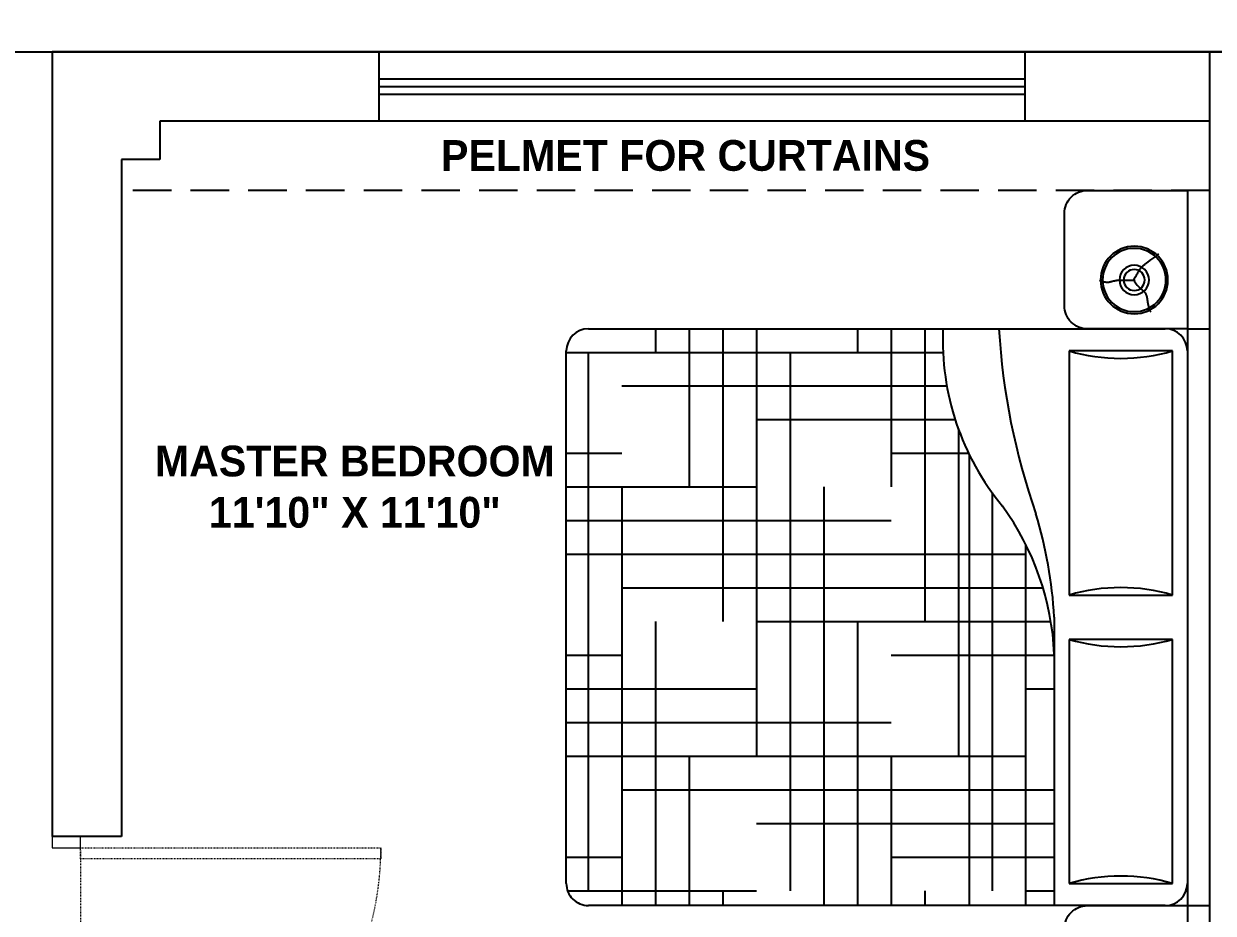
# Model space of a CAD drawing. Header units: inches. Extents: x 9636 to 21597, y -10243 to 557.
# Drawn here: x 10789.7 to 10944.4, y -2592.3 to -2476.7 of the extents above; entities that cross this region are included whole.
import ezdxf

# ---------------------------------------------------------------- set-up
doc = ezdxf.new("R2010")
doc.units = ezdxf.units.IN
doc.header["$MEASUREMENT"] = 0
for name, pattern in [('AUDIT_D_060311083008-3', [0]), ('DASHED', [0.75, 0.5, -0.25]), ('DASHED2', [0.375, 0.25, -0.125]), ('HIDDEN', [0.375, 0.25, -0.125])]:
    doc.linetypes.add(name, pattern=pattern)
for name, color, linetype in [('A-DOOR', 251, 'AUDIT_D_060311083008-3'), ('A-Door-Frame', 1, 'Continuous'), ('A-Door-Swing', 8, 'HIDDEN'), ('IEL-HATCH-002', 7, 'Continuous'), ('TEFRİŞ', 11, 'Continuous')]:
    doc.layers.add(name, color=color, linetype=linetype)
doc.styles.add('HEMI', font='stylu.ttf')
pattern_1 = [(90, (16.9, 0), (-744, 744), [744, -744]), (90, (140.9, 0), (-744, 744), [744, -744]), (90, (264.9, 0), (-744, 744), [744, -744]), (90, (388.9, 0), (-744, 744), [744, -744]), (90, (512.9, 0), (-744, 744), [744, -744]), (90, (636.9, 0), (-744, 744), [744, -744]), (90, (760.9, 0), (-744, 744), [744, -744]), (0, (16.9, 744), (744, -744), [744, -744]), (0, (16.9, 868), (744, -744), [744, -744]), (0, (16.9, 992), (744, -744), [744, -744]), (0, (16.9, 1116), (744, -744), [744, -744]), (0, (16.9, 1240), (744, -744), [744, -744]), (0, (16.9, 1364), (744, -744), [744, -744]), (0, (16.9, 1488), (744, -744), [744, -744])]

# ---------------------------------------------------------------- blocks, each defined once
blk = doc.blocks.new('*U11')
at = {"layer": 'A-Door-Frame', "lineweight": 5}
for p, q in [((0, -100), (0, 0)), ((1145.5, -100), (1145.5, 0))]:
    blk.add_line(p, q, dxfattribs=at)
for points in [[(0, -100), (40, -100), (40, 0), (0, 0)], [(1145.5, -100), (1105.5, -100), (1105.5, 0), (1145.5, 0)]]:
    blk.add_lwpolyline(points, dxfattribs=at)
at = {"layer": 'A-Door-Swing', "linetype": 'DASHED2', "lineweight": 5}
blk.add_line((49.5, 0), (1115, 0), dxfattribs=at)
blk.add_lwpolyline([(40, 0), (40, 1065.5), (80, 1065.5), (80, 0)], close=True, dxfattribs=at)
blk.add_arc((40, 0), 1065.5, 360, 90, dxfattribs=at)
blk = doc.blocks.new('db')
at = {"layer": 'IEL-HATCH-002', "transparency": 33554687}
h = blk.add_hatch(dxfattribs=at)
h.set_pattern_fill('AR-PARQ1', color=253, scale=62)
h.set_pattern_definition(pattern_1)
h.paths.add_polyline_path([(3316.83, 804.31), (3284.13, 804.31, 0.147224), (3264.9, 797.58, -0.185244), (3241.83, 789.83), (3241.83, 743.73, 0.414214), (3244.71, 740.84), (3313.94, 740.84, 0.414214), (3316.83, 743.73)])
h = blk.add_hatch(dxfattribs=at)
h.set_pattern_fill('AR-PARQ1', color=253, scale=62)
h.set_pattern_definition(pattern_1)
h.paths.add_polyline_path([(3316.83, 804.31), (3284.13, 804.31, 0.147224), (3264.9, 797.58, -0.185244), (3241.83, 789.83), (3241.83, 743.73, 0.414214), (3244.71, 740.84), (3313.94, 740.84, 0.414214), (3316.83, 743.73)])
h = blk.add_hatch(dxfattribs=at)
h.set_pattern_fill('HOUND', color=33, scale=70)
h.set_pattern_definition([(0, (16.908, 0), (17.5, 4.375), [70, -35]), (90, (16.908, 0), (-4.375, -17.5), [70, -35])])
h.paths.add_polyline_path([(3316.83, 804.31), (3284.13, 804.31, 0.147224), (3264.9, 797.58, -0.185244), (3241.83, 789.83), (3241.83, 743.73, 0.414214), (3244.71, 740.84), (3313.94, 740.84, 0.414214), (3316.83, 743.73)])
at = {"color": 0, "linetype": 'ByBlock'}
for p, q in [((3241.83, 824.5), (3316.83, 824.5)), ((3241.83, 821.61), (3241.83, 824.5)), ((3316.83, 821.61), (3316.83, 824.5)), ((3241.83, 821.61), (3316.83, 821.61)), ((3241.83, 743.73), (3241.83, 818.73)), ((3244.71, 819.69), (3244.71, 806.23)), ((3276.44, 819.69), (3244.71, 819.69)), ((3276.44, 806.23), (3276.44, 819.69)), ((3313.94, 819.69), (3282.21, 819.69)), ((3282.21, 819.69), (3282.21, 806.23)), ((3313.94, 806.23), (3313.94, 819.69)), ((3316.83, 818.73), (3316.83, 743.73)), ((3244.71, 806.23), (3276.44, 806.23)), ((3282.21, 806.23), (3313.94, 806.23)), ((3279.33, 804.31), (3316.83, 804.31)), ((3313.94, 740.84), (3244.71, 740.84))]:
    blk.add_line(p, q, dxfattribs=at)
for centre, radius, start, end in [((3244.71, 818.73), 2.88, 90, 180), ((3313.94, 818.73), 2.88, 0, 90), ((3221.63, 812.96), 24.04, 343.7398, 16.2602), ((3299.52, 812.96), 24.04, 163.7398, 196.2602), ((3259.13, 812.96), 24.04, 343.7398, 16.2602), ((3337.02, 812.96), 24.04, 163.7398, 196.2602), ((3285.7, 768.99), 35.35, 92.5398, 126.0403), ((3282.65, 746.81), 57.59, 93.3065, 106.9429), ((3236.62, 885.64), 88.69, 273.3665, 289.2534), ((3243.27, 823.78), 33.98, 267.5673, 309.5461), ((3244.71, 743.73), 2.88, 180, 270), ((3313.94, 743.73), 2.88, 270, 0)]:
    blk.add_arc(centre, radius, start, end, dxfattribs=at)

msp = doc.modelspace()

# ---------------------------------------------------------------- linework, layer by layer
for p, q in [((10943.93, -2480.34), (10793.43, -2480.34)), ((10793.43, -2480.34), (10793.43, -2582.34)), ((11022.43, -2480.34), (10943.93, -2480.34)), ((10943.93, -2480.34), (10943.93, -2708.34)), ((10943.93, -2489.34), (10807.43, -2489.34)), ((10807.43, -2489.34), (10807.43, -2494.34)), ((10807.43, -2494.34), (10802.43, -2494.34)), ((10802.43, -2494.34), (10802.43, -2582.34)), ((10802.43, -2582.34), (10793.43, -2582.34))]:
    msp.add_line(p, q)
at = {"color": 143, "true_color": 0x7aafdf}
for p, q in [((10835.93, -2489.34), (10835.93, -2480.34)), ((10919.93, -2489.34), (10919.93, -2480.34)), ((10835.93, -2483.84), (10919.93, -2483.84)), ((10835.93, -2484.84), (10919.93, -2484.84)), ((10835.93, -2485.84), (10919.93, -2485.84))]:
    msp.add_line(p, q, dxfattribs=at)
at = {"linetype": 'DASHED', "ltscale": 10}
msp.add_line((10943.93, -2498.34), (10802.43, -2498.34), dxfattribs=at)
at = {"color": 18, "true_color": 0x000000}
msp.add_lwpolyline([(10661.43, -2480.34), (11254.43, -2480.34), (11254.43, -2342.34), (10661.43, -2342.34)], close=True, dxfattribs=at)
for points in [[(10941.05, -2516.34), (10928.05, -2516.34, -0.414214), (10925.05, -2513.34), (10925.05, -2501.34, -0.414214), (10928.05, -2498.34), (10941.05, -2498.34)], [(10941.05, -2609.34), (10928.05, -2609.34, -0.414214), (10925.05, -2606.34), (10925.05, -2594.34, -0.414214), (10928.05, -2591.34), (10941.05, -2591.34)]]:
    msp.add_lwpolyline(points, format="xyb", close=True)
at = {"layer": 'TEFRİŞ', "color": 252, "linetype": 'Continuous', "true_color": 0x939598}
for p, q in [((10936.53, -2507.21), (10936.67, -2507.11)), ((10936.53, -2507.21), (10936.67, -2507.11)), ((10936.67, -2507.11), (10936.81, -2507)), ((10936.67, -2507.11), (10936.81, -2507)), ((10936.81, -2507), (10936.97, -2506.88)), ((10936.81, -2507), (10936.97, -2506.88)), ((10936.97, -2506.88), (10937.14, -2506.74)), ((10936.97, -2506.88), (10937.14, -2506.74)), ((10937.14, -2506.74), (10937.32, -2506.59)), ((10937.14, -2506.74), (10937.32, -2506.59)), ((10934.8, -2508.75), (10934.84, -2508.68)), ((10934.8, -2508.75), (10934.84, -2508.68)), ((10934.84, -2508.68), (10934.89, -2508.6)), ((10934.84, -2508.68), (10934.89, -2508.6)), ((10934.89, -2508.6), (10934.94, -2508.53)), ((10934.89, -2508.6), (10934.94, -2508.53)), ((10934.94, -2508.53), (10934.99, -2508.46)), ((10934.94, -2508.53), (10934.99, -2508.46)), ((10934.99, -2508.46), (10935.04, -2508.4)), ((10934.99, -2508.46), (10935.04, -2508.4)), ((10935.04, -2508.4), (10935.1, -2508.33)), ((10935.04, -2508.4), (10935.1, -2508.33)), ((10935.1, -2508.33), (10935.16, -2508.27)), ((10935.1, -2508.33), (10935.16, -2508.27)), ((10935.16, -2508.27), (10935.22, -2508.2)), ((10935.16, -2508.27), (10935.22, -2508.2)), ((10935.22, -2508.2), (10935.28, -2508.14)), ((10935.22, -2508.2), (10935.28, -2508.14)), ((10935.28, -2508.14), (10935.35, -2508.08)), ((10935.28, -2508.14), (10935.35, -2508.08)), ((10935.35, -2508.08), (10935.42, -2508.02)), ((10935.35, -2508.08), (10935.42, -2508.02)), ((10935.42, -2508.02), (10935.49, -2507.96)), ((10935.42, -2508.02), (10935.49, -2507.96)), ((10935.49, -2507.96), (10935.56, -2507.9)), ((10935.49, -2507.96), (10935.56, -2507.9)), ((10935.56, -2507.9), (10935.64, -2507.84)), ((10935.56, -2507.9), (10935.64, -2507.84)), ((10935.64, -2507.84), (10935.72, -2507.78)), ((10935.64, -2507.84), (10935.72, -2507.78)), ((10935.72, -2507.78), (10935.8, -2507.72)), ((10935.72, -2507.78), (10935.8, -2507.72)), ((10935.8, -2507.72), (10935.89, -2507.65)), ((10935.8, -2507.72), (10935.89, -2507.65)), ((10935.89, -2507.65), (10935.98, -2507.59)), ((10935.89, -2507.65), (10935.98, -2507.59)), ((10935.98, -2507.59), (10936.08, -2507.52)), ((10935.98, -2507.59), (10936.08, -2507.52)), ((10936.08, -2507.52), (10936.18, -2507.45)), ((10936.08, -2507.52), (10936.18, -2507.45)), ((10936.18, -2507.45), (10936.29, -2507.38)), ((10936.18, -2507.45), (10936.29, -2507.38)), ((10936.29, -2507.38), (10936.41, -2507.3)), ((10936.29, -2507.38), (10936.41, -2507.3)), ((10936.41, -2507.3), (10936.53, -2507.21)), ((10936.41, -2507.3), (10936.53, -2507.21)), ((10929.74, -2510.09), (10929.61, -2510.05)), ((10929.74, -2510.09), (10929.61, -2510.05)), ((10929.87, -2510.14), (10929.74, -2510.09)), ((10929.87, -2510.14), (10929.74, -2510.09)), ((10930, -2510.18), (10929.87, -2510.14)), ((10930, -2510.18), (10929.87, -2510.14)), ((10930.12, -2510.22), (10930, -2510.18)), ((10930.12, -2510.22), (10930, -2510.18)), ((10930.24, -2510.26), (10930.12, -2510.22)), ((10930.24, -2510.26), (10930.12, -2510.22)), ((10931.17, -2510.22), (10931.09, -2510.25)), ((10931.17, -2510.22), (10931.09, -2510.25)), ((10931.25, -2510.2), (10931.17, -2510.22)), ((10931.25, -2510.2), (10931.17, -2510.22)), ((10931.33, -2510.18), (10931.25, -2510.2)), ((10931.33, -2510.18), (10931.25, -2510.2)), ((10931.41, -2510.16), (10931.33, -2510.18)), ((10931.41, -2510.16), (10931.33, -2510.18)), ((10931.49, -2510.14), (10931.41, -2510.16)), ((10931.49, -2510.14), (10931.41, -2510.16)), ((10931.57, -2510.13), (10931.49, -2510.14)), ((10931.57, -2510.13), (10931.49, -2510.14)), ((10931.64, -2510.11), (10931.57, -2510.13)), ((10931.64, -2510.11), (10931.57, -2510.13)), ((10931.72, -2510.1), (10931.64, -2510.11)), ((10931.72, -2510.1), (10931.64, -2510.11)), ((10931.8, -2510.08), (10931.72, -2510.1)), ((10931.8, -2510.08), (10931.72, -2510.1)), ((10931.88, -2510.07), (10931.8, -2510.08)), ((10931.88, -2510.07), (10931.8, -2510.08)), ((10931.95, -2510.06), (10931.88, -2510.07)), ((10931.95, -2510.06), (10931.88, -2510.07)), ((10932.03, -2510.05), (10931.95, -2510.06)), ((10932.03, -2510.05), (10931.95, -2510.06)), ((10932.1, -2510.05), (10932.03, -2510.05)), ((10932.1, -2510.05), (10932.03, -2510.05)), ((10932.18, -2510.04), (10932.1, -2510.05)), ((10932.18, -2510.04), (10932.1, -2510.05)), ((10932.26, -2510.04), (10932.18, -2510.04)), ((10932.26, -2510.04), (10932.18, -2510.04)), ((10932.33, -2510.04), (10932.26, -2510.04)), ((10932.33, -2510.04), (10932.26, -2510.04)), ((10932.41, -2510.04), (10932.33, -2510.04)), ((10932.41, -2510.04), (10932.33, -2510.04)), ((10932.49, -2510.04), (10932.41, -2510.04)), ((10932.49, -2510.04), (10932.41, -2510.04)), ((10932.58, -2510.04), (10932.49, -2510.04)), ((10932.58, -2510.04), (10932.49, -2510.04)), ((10932.66, -2510.04), (10932.58, -2510.04)), ((10932.66, -2510.04), (10932.58, -2510.04)), ((10932.75, -2510.04), (10932.66, -2510.04)), ((10932.75, -2510.04), (10932.66, -2510.04)), ((10932.84, -2510.05), (10932.75, -2510.04)), ((10932.84, -2510.05), (10932.75, -2510.04)), ((10932.93, -2510.05), (10932.84, -2510.05)), ((10932.93, -2510.05), (10932.84, -2510.05)), ((10933.02, -2510.05), (10932.93, -2510.05)), ((10933.02, -2510.05), (10932.93, -2510.05)), ((10933.12, -2510.05), (10933.02, -2510.05)), ((10933.12, -2510.05), (10933.02, -2510.05)), ((10933.22, -2510.04), (10933.12, -2510.05)), ((10933.22, -2510.04), (10933.12, -2510.05)), ((10933.33, -2510.04), (10933.22, -2510.04)), ((10933.33, -2510.04), (10933.22, -2510.04)), ((10933.44, -2510.04), (10933.33, -2510.04)), ((10933.44, -2510.04), (10933.33, -2510.04)), ((10933.57, -2510.04), (10933.44, -2510.04)), ((10933.57, -2510.04), (10933.44, -2510.04)), ((10933.71, -2510.04), (10933.57, -2510.04)), ((10933.71, -2510.04), (10933.57, -2510.04)), ((10933.87, -2510.04), (10933.71, -2510.04)), ((10933.87, -2510.04), (10933.71, -2510.04)), ((10934.06, -2510.05), (10933.87, -2510.04)), ((10934.06, -2510.05), (10933.87, -2510.04)), ((10934, -2510.16), (10934.09, -2509.96)), ((10934, -2510.16), (10934.09, -2509.96)), ((10934.27, -2510.07), (10934.06, -2510.05)), ((10934.27, -2510.07), (10934.06, -2510.05)), ((10934.07, -2509.97), (10934.18, -2510.18)), ((10934.07, -2509.97), (10934.18, -2510.18)), ((10934.09, -2509.96), (10934.18, -2509.79)), ((10934.09, -2509.96), (10934.18, -2509.79)), ((10934.18, -2509.79), (10934.26, -2509.64)), ((10934.18, -2509.79), (10934.26, -2509.64)), ((10934.18, -2510.18), (10934.29, -2510.36)), ((10934.18, -2510.18), (10934.29, -2510.36)), ((10934.26, -2509.64), (10934.34, -2509.5)), ((10934.26, -2509.64), (10934.34, -2509.5)), ((10934.34, -2509.5), (10934.41, -2509.38)), ((10934.34, -2509.5), (10934.41, -2509.38)), ((10934.41, -2509.38), (10934.48, -2509.27)), ((10934.41, -2509.38), (10934.48, -2509.27)), ((10934.48, -2509.27), (10934.54, -2509.17)), ((10934.48, -2509.27), (10934.54, -2509.17)), ((10934.54, -2509.17), (10934.6, -2509.08)), ((10934.54, -2509.17), (10934.6, -2509.08)), ((10934.6, -2509.08), (10934.65, -2508.99)), ((10934.6, -2509.08), (10934.65, -2508.99)), ((10934.65, -2508.99), (10934.7, -2508.91)), ((10934.65, -2508.99), (10934.7, -2508.91)), ((10934.7, -2508.91), (10934.75, -2508.83)), ((10934.7, -2508.91), (10934.75, -2508.83)), ((10934.75, -2508.83), (10934.8, -2508.75)), ((10934.75, -2508.83), (10934.8, -2508.75)), ((10930.36, -2510.29), (10930.24, -2510.26)), ((10930.36, -2510.29), (10930.24, -2510.26)), ((10930.46, -2510.31), (10930.36, -2510.29)), ((10930.46, -2510.31), (10930.36, -2510.29)), ((10930.56, -2510.32), (10930.46, -2510.31)), ((10930.56, -2510.32), (10930.46, -2510.31)), ((10930.66, -2510.32), (10930.56, -2510.32)), ((10930.66, -2510.32), (10930.56, -2510.32)), ((10930.75, -2510.31), (10930.66, -2510.32)), ((10930.75, -2510.31), (10930.66, -2510.32)), ((10930.84, -2510.3), (10930.75, -2510.31)), ((10930.84, -2510.3), (10930.75, -2510.31)), ((10930.92, -2510.29), (10930.84, -2510.3)), ((10930.92, -2510.29), (10930.84, -2510.3)), ((10931.01, -2510.27), (10930.92, -2510.29)), ((10931.01, -2510.27), (10930.92, -2510.29)), ((10931.09, -2510.25), (10931.01, -2510.27)), ((10931.09, -2510.25), (10931.01, -2510.27)), ((10934.29, -2510.36), (10934.4, -2510.51)), ((10934.29, -2510.36), (10934.4, -2510.51)), ((10934.4, -2510.51), (10934.51, -2510.65)), ((10934.4, -2510.51), (10934.51, -2510.65)), ((10934.51, -2510.65), (10934.61, -2510.77)), ((10934.51, -2510.65), (10934.61, -2510.77)), ((10934.61, -2510.77), (10934.71, -2510.87)), ((10934.61, -2510.77), (10934.71, -2510.87)), ((10934.71, -2510.87), (10934.81, -2510.96)), ((10934.71, -2510.87), (10934.81, -2510.96)), ((10934.81, -2510.96), (10934.9, -2511.05)), ((10934.81, -2510.96), (10934.9, -2511.05)), ((10934.9, -2511.05), (10934.99, -2511.13)), ((10934.9, -2511.05), (10934.99, -2511.13)), ((10934.99, -2511.13), (10935.08, -2511.2)), ((10934.99, -2511.13), (10935.08, -2511.2)), ((10935.08, -2511.2), (10935.16, -2511.27)), ((10935.08, -2511.2), (10935.16, -2511.27)), ((10935.16, -2511.27), (10935.24, -2511.34)), ((10935.16, -2511.27), (10935.24, -2511.34)), ((10935.24, -2511.34), (10935.31, -2511.41)), ((10935.24, -2511.34), (10935.31, -2511.41)), ((10935.31, -2511.41), (10935.37, -2511.48)), ((10935.31, -2511.41), (10935.37, -2511.48)), ((10935.37, -2511.48), (10935.43, -2511.54)), ((10935.37, -2511.48), (10935.43, -2511.54)), ((10935.43, -2511.54), (10935.49, -2511.61)), ((10935.43, -2511.54), (10935.49, -2511.61)), ((10935.49, -2511.61), (10935.54, -2511.68)), ((10935.49, -2511.61), (10935.54, -2511.68)), ((10935.54, -2511.68), (10935.58, -2511.75)), ((10935.54, -2511.68), (10935.58, -2511.75)), ((10935.58, -2511.75), (10935.62, -2511.82)), ((10935.58, -2511.75), (10935.62, -2511.82)), ((10935.62, -2511.82), (10935.66, -2511.89)), ((10935.62, -2511.82), (10935.66, -2511.89)), ((10935.66, -2511.89), (10935.69, -2511.96)), ((10935.66, -2511.89), (10935.69, -2511.96)), ((10935.69, -2511.96), (10935.71, -2512.04)), ((10935.69, -2511.96), (10935.71, -2512.04)), ((10935.71, -2512.04), (10935.74, -2512.11)), ((10935.71, -2512.04), (10935.74, -2512.11)), ((10935.74, -2512.11), (10935.76, -2512.18)), ((10935.74, -2512.11), (10935.76, -2512.18)), ((10935.76, -2512.18), (10935.77, -2512.26)), ((10935.76, -2512.18), (10935.77, -2512.26)), ((10935.77, -2512.26), (10935.79, -2512.33)), ((10935.77, -2512.26), (10935.79, -2512.33)), ((10935.79, -2512.33), (10935.8, -2512.4)), ((10935.79, -2512.33), (10935.8, -2512.4)), ((10935.8, -2512.4), (10935.81, -2512.48)), ((10935.8, -2512.4), (10935.81, -2512.48)), ((10935.81, -2512.48), (10935.82, -2512.55)), ((10935.81, -2512.48), (10935.82, -2512.55)), ((10935.82, -2512.55), (10935.83, -2512.63)), ((10935.82, -2512.55), (10935.83, -2512.63)), ((10935.83, -2512.63), (10935.84, -2512.7)), ((10935.83, -2512.63), (10935.84, -2512.7)), ((10935.84, -2512.7), (10935.85, -2512.77)), ((10935.84, -2512.7), (10935.85, -2512.77)), ((10935.85, -2512.77), (10935.86, -2512.85)), ((10935.85, -2512.77), (10935.86, -2512.85)), ((10935.86, -2512.85), (10935.87, -2512.92)), ((10935.86, -2512.85), (10935.87, -2512.92)), ((10935.87, -2512.92), (10935.88, -2513)), ((10935.87, -2512.92), (10935.88, -2513)), ((10935.88, -2513), (10935.89, -2513.07)), ((10935.88, -2513), (10935.89, -2513.07)), ((10935.89, -2513.07), (10935.91, -2513.15)), ((10935.89, -2513.07), (10935.91, -2513.15)), ((10935.91, -2513.15), (10935.93, -2513.24)), ((10935.91, -2513.15), (10935.93, -2513.24)), ((10935.93, -2513.24), (10935.95, -2513.32)), ((10935.93, -2513.24), (10935.95, -2513.32)), ((10935.95, -2513.32), (10935.97, -2513.41)), ((10935.95, -2513.32), (10935.97, -2513.41)), ((10935.97, -2513.41), (10936, -2513.51)), ((10935.97, -2513.41), (10936, -2513.51)), ((10936, -2513.51), (10936.03, -2513.6)), ((10936, -2513.51), (10936.03, -2513.6)), ((10936.03, -2513.6), (10936.06, -2513.7)), ((10936.03, -2513.6), (10936.06, -2513.7)), ((10936.06, -2513.7), (10936.09, -2513.8)), ((10936.06, -2513.7), (10936.09, -2513.8)), ((10936.09, -2513.8), (10936.13, -2513.89)), ((10936.09, -2513.8), (10936.13, -2513.89)), ((10936.13, -2513.89), (10936.18, -2513.98)), ((10936.13, -2513.89), (10936.18, -2513.98)), ((10936.18, -2513.98), (10936.22, -2514.06)), ((10936.18, -2513.98), (10936.22, -2514.06)), ((10936.22, -2514.06), (10936.27, -2514.13)), ((10936.22, -2514.06), (10936.27, -2514.13))]:
    msp.add_line(p, q, dxfattribs=at)
at = {"layer": 'TEFRİŞ', "color": 252, "linetype": 'Continuous', "true_color": 0x939598, "extrusion": (0, 0, -1)}
for major_axis, start_param, end_param in [((-3.1, 3.1), 3.926991, 10.210176), ((-2.91, -2.91), 5.497787, 11.780972), ((-2.91, -2.91), 5.497787, 11.780972), ((-1.36, -1.36), 5.497787, 11.780972), ((-1.36, -1.36), 5.497787, 11.780972), ((-0.969, -0.969), 5.497787, 11.780972), ((-0.969, -0.969), 5.497787, 11.780972)]:
    msp.add_ellipse((10934.13, -2509.99), major_axis=major_axis, ratio=1, start_param=start_param, end_param=end_param, dxfattribs=at)

# ---------------------------------------------------------------- block references
at = {"rotation": 270}
msp.add_blockref('db', (10119.43, 725.49), dxfattribs=at)
at = {"layer": 'A-DOOR', "lineweight": 5, "xscale": 0.03666666666666651, "yscale": 0.03666666666666651, "zscale": 0.03666666666666651, "rotation": 270}
msp.add_blockref('*U11', (10797.1, -2582.34), dxfattribs=at)

# ---------------------------------------------------------------- texts
at = {"color": 177, "lineweight": 15, "true_color": 0x293189, "insert": (10910.39, -2491.79), "char_height": 4, "width": 69.2136, "attachment_point": 3, "rotation": 0.0094, "style": 'HEMI'}
msp.add_mtext('\\pxqc;{\\fStylus BT|b1|i0|c0|p34;PELMET FOR CURTAINS}', dxfattribs=at)
at = {"color": 1, "lineweight": 15, "insert": (10873.36, -2531.52), "char_height": 4, "width": 81.1585, "attachment_point": 3, "rotation": 0.0094, "style": 'HEMI'}
msp.add_mtext('\\pxqc;{\\fStylus BT|b1|i0|c0|p34;MASTER BEDROOM\\P11\'10" X 11\'10"}', dxfattribs=at)

doc.saveas('drawing.dxf')
